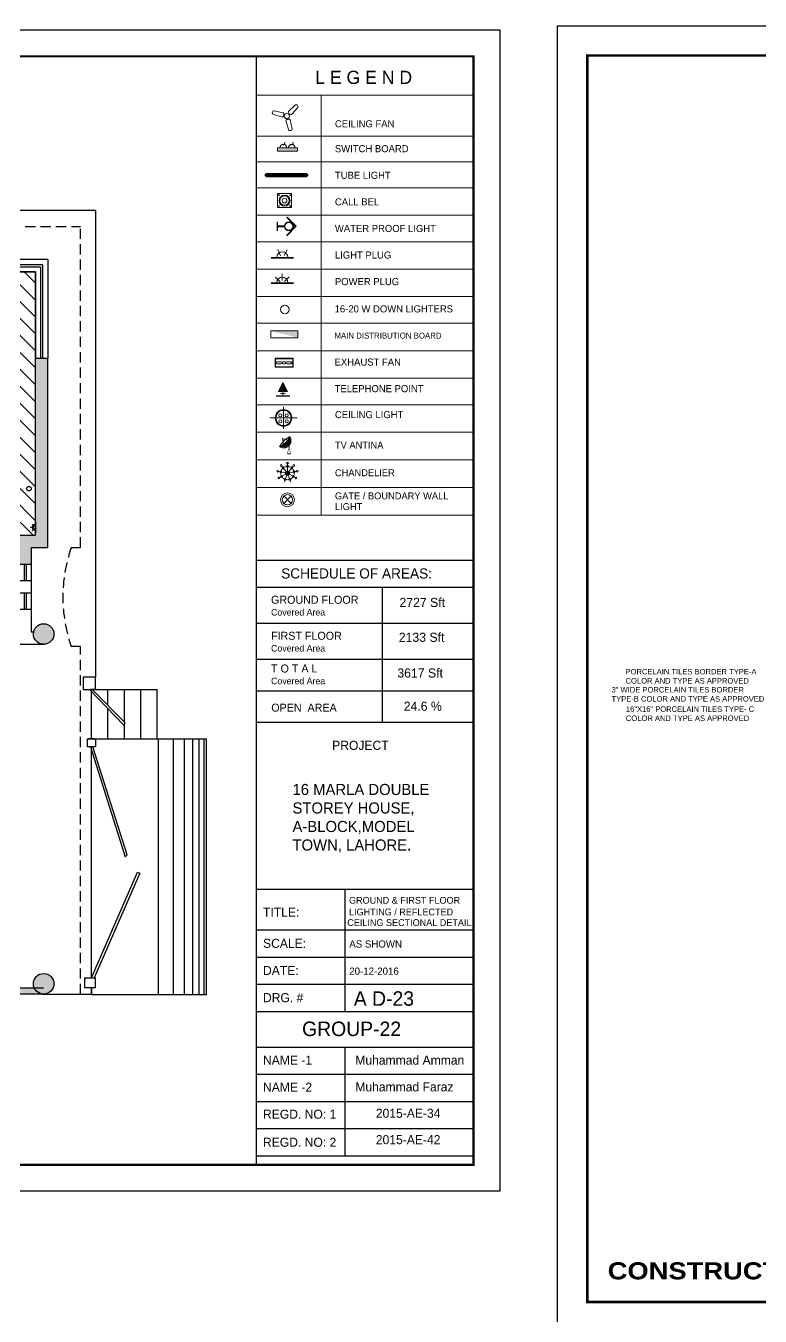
# Model space of a CAD drawing. Extents: x 10753 to 18704, y -5361 to 1140.
# Drawn here: x 13618 to 14154, y -723 to 218 of the extents above; entities that cross this region are included whole.
import ezdxf
from ezdxf.enums import TextEntityAlignment as Align

# ---------------------------------------------------------------- set-up
doc = ezdxf.new("R2010")
doc.units = 0
doc.header["$LTSCALE"] = 30
doc.header["$MEASUREMENT"] = 0
doc.linetypes.add('HIDDEN', pattern=[0.375, 0.25, -0.125])
doc.layers.get('0').update_dxf_attribs({"linetype": 'CONTINUOUS'})
doc.layers.add('BARS', color=1, linetype='CONTINUOUS', lineweight=18)
for name, color, linetype in [('ceiling layer', 200, 'CONTINUOUS'), ('CEILING SECTION', 33, 'CONTINUOUS'), ('DIM', 6, 'CONTINUOUS'), ('DW', 60, 'CONTINUOUS'), ('ID-TXT', 3, 'CONTINUOUS'), ('SEAL', 1, 'CONTINUOUS'), ('SWITCHES', 3, 'CONTINUOUS'), ('TEXT', 13, 'CONTINUOUS'), ('WALL', 2, 'CONTINUOUS'), ('Walls Hatch', 51, 'CONTINUOUS'), ('WINDOW', 5, 'CONTINUOUS'), ('WL', 9, 'CONTINUOUS')]:
    doc.layers.add(name, color=color, linetype=linetype)
doc.styles.add('EE', font='eurr____.ttf')
doc.styles.add('ROMAND', font='stylu.ttf', dxfattribs={"height": 2})
doc.styles.add('SEAL TEXT', font='stylu.ttf', dxfattribs={"height": 6})
doc.styles.add('SMALL-DIM', font='stylu.ttf', dxfattribs={"height": 2})
doc.styles.add('STYLE3', font='ariblk.ttf', dxfattribs={"height": 1})
doc.styles.add('Work Dim', font='stylu.ttf', dxfattribs={"height": 4})

# ---------------------------------------------------------------- blocks, each defined once
blk = doc.blocks.new('WINDOW')
for p, q in [((12, 0), (0, 0)), ((12, -3.75), (0, -3.75)), ((12, -5.25), (0, -5.25)), ((12, -9), (0, -9))]:
    blk.add_line(p, q)
blk = doc.blocks.new('3P')
for p, q in [((-0.13, -1.99), (-0.13, 1.96)), ((0, -2), (0, 2)), ((0.17, 0.4), (1.02, 1.24)), ((0.44, 0.05), (1.61, 0.05)), ((0.22, -0.39), (1.05, -1.22))]:
    blk.add_line(p, q)
blk.add_arc((0, 0), 1, 270, 90)
blk = doc.blocks.new('TL')
for p, q in [((-6, 0), (6, 0)), ((-6, 0), (6, 0)), ((-6, -0.2), (6, -0.2)), ((-6, -0.4), (6, -0.4)), ((-6, -0.6), (6, -0.6)), ((-6, -0.8), (6, -0.8)), ((-6, -1), (6, -1))]:
    blk.add_line(p, q)
at = {"const_width": 0.5}
for points in [[(-6.25, -0.47, 1), (-5.75, -0.47, 1)], [(5.72, -0.51, 1), (6.22, -0.51, 1)]]:
    blk.add_lwpolyline(points, format="xyb", close=True, dxfattribs=at)
blk = doc.blocks.new('EF')
for p, q in [((-2, 4), (-2, -4)), ((2, 4), (-2, 4)), ((-1.8, -3.78), (-1.8, 3.86)), ((1.8, 3.82), (-1.8, 3.82)), ((1.8, -3.78), (1.8, 3.82)), ((2, -4), (2, 4)), ((-2, -4), (2, -4)), ((-1.8, -3.78), (1.8, -3.78))]:
    blk.add_line(p, q)
for points in [[(-0.54, 2.12, 0.034314), (-0.49, 1.5, 0.046169), (-0.39, 1.06, 0.089204), (-0.19, 0.69, 0.22708), (-0.04, 0.62, 0.22708), (0.12, 0.69, 0.089204), (0.32, 1.06, 0.046169), (0.42, 1.5, 0.034314), (0.46, 2.12, 0.034314), (0.42, 2.73, 0.046169), (0.32, 3.18, 0.089204), (0.12, 3.55, 0.22708), (-0.04, 3.62, 0.22708), (-0.19, 3.55, 0.089204), (-0.39, 3.18, 0.046169), (-0.49, 2.73, 0.034314)], [(-0.54, -2.12, -0.034314), (-0.49, -1.5, -0.046169), (-0.39, -1.06, -0.089204), (-0.19, -0.69, -0.22708), (-0.04, -0.62, -0.22708), (0.12, -0.69, -0.089204), (0.32, -1.06, -0.046169), (0.42, -1.5, -0.034314), (0.46, -2.12, -0.034314), (0.42, -2.73, -0.046169), (0.32, -3.18, -0.089204), (0.12, -3.55, -0.22708), (-0.04, -3.62, -0.22708), (-0.19, -3.55, -0.089204), (-0.39, -3.18, -0.046169), (-0.49, -2.73, -0.034314)]]:
    blk.add_lwpolyline(points, format="xyb", close=True)
blk.add_circle((0, 0), 0.63)
blk = doc.blocks.new('TP')
for p, q in [((-0.2, -3.03), (-0.2, 2.99)), ((0, 3), (0, -3)), ((0, 0), (0, 3)), ((2, 0), (0, 0)), ((1, 1), (1, -1)), ((1, 0), (1, 1)), ((2, 2), (2, 1)), ((6, 0), (2, 2)), ((2, 1), (2, -2)), ((2, -2), (6, 0))]:
    blk.add_line(p, q)
blk.add_solid([(2, -2), (6, 0), (2, 2)])
blk = doc.blocks.new('CL')
for p, q in [((-5, 0), (5, 0)), ((0, -4), (0, 4))]:
    blk.add_line(p, q)
for centre, radius in [((0, 0), 3), ((0, 0), 2.76), ((-1.16, 0.95), 0.56), ((1.16, 0.95), 0.56), ((-1.16, -1.2), 0.56), ((1.16, -1.2), 0.56)]:
    blk.add_circle(centre, radius)
blk = doc.blocks.new('mdb')
for p, q in [((0, 12), (0, 0)), ((3, 12), (0, 12)), ((3, 0), (3, 12)), ((0, 0), (3, 0))]:
    blk.add_line(p, q)
blk.add_solid([(0, 0), (3, 0), (3, 12)])
blk = doc.blocks.new('2P')
for p, q in [((-0.13, -1.99), (-0.13, 1.96)), ((0, -2), (0, 2)), ((0.3, 0.31), (1.4, 0.79)), ((0.31, -0.31), (1.34, -0.88))]:
    blk.add_line(p, q)
blk.add_arc((0, 0), 1, 270, 90)
blk = doc.blocks.new('WL')
for p, q in [((-0.13, 2), (-0.13, -2)), ((0, 2), (0, -2)), ((0, 0), (0, 2)), ((3, 0), (0, 0)), ((0.02, 0.18), (3, 0.18)), ((1, 0), (3, 0)), ((0.02, -0.18), (3, -0.18))]:
    blk.add_line(p, q)
for radius in [2, 1.75]:
    blk.add_circle((5, 0), radius)
blk = doc.blocks.new('WPL')
for p, q in [((8, 0), (4, 4)), ((4, -4), (8, 0)), ((8.23, 0), (4.23, 4)), ((4.23, -4), (8.23, 0))]:
    blk.add_line(p, q)
blk.add_blockref('WL', (0, 0))
blk = doc.blocks.new('CB')
for p, q in [((-2.56, -2.56), (-2.56, 2.56)), ((-2.56, 2.56), (2.56, 2.56)), ((2.56, -2.56), (2.56, 2.56)), ((-2.56, -2.56), (2.56, -2.56))]:
    blk.add_line(p, q)
for centre, radius in [((-1.97, 2), 0.146), ((0, 0), 2), ((0, 0), 1.69), ((0, 0), 0.853), ((1.97, 2), 0.146), ((-1.97, -2), 0.146), ((1.97, -2), 0.146)]:
    blk.add_circle(centre, radius)
blk = doc.blocks.new('SB')
for p, q in [((0, 6), (1, 6)), ((0, 0), (0, 6)), ((1, 6), (1, 0)), ((1.79, 4.2), (2.63, 3.67)), ((1, 0), (0, 0)), ((1.79, 1.73), (2.63, 1.2))]:
    blk.add_line(p, q)
for centre in [(1, 4.22), (1, 1.75)]:
    blk.add_arc(centre, 1, 270, 90)
blk.add_solid([(0, 0), (1, 0), (0, 6), (1, 6)])
blk = doc.blocks.new('11PFAN01')
at = {"color": 0, "linetype": 'ByBlock'}
for p, q in [((-5.9, 16), (-6.1, 15.1)), ((-6.1, 15.1), (-3.7, 4.2)), ((-5.5, 16.4), (-5.9, 16)), ((-4.5, 16.8), (-5.5, 16.4)), ((-3.5, 16.8), (-4.5, 16.8)), ((-2.7, 16.7), (-3.5, 16.8)), ((-2.2, 16.2), (-2.7, 16.7)), ((1.1, 5.5), (-2.2, 16.2)), ((-3.7, 4.2), (-3, 3.6)), ((-3, 3.6), (-2.3, 3.5)), ((-2.3, 3.5), (-1.4, 3.6)), ((-1.4, 3.6), (-1.1, 2.7)), ((-0.6, 3.8), (-0.1, 4.1)), ((-0.4, 2.9), (-0.6, 3.8)), ((-0.1, 4.1), (0.7, 4.7)), ((0.7, 4.7), (1.1, 5.5)), ((4.2, 0.3), (3.8, -0.6)), ((4.6, 0.8), (4.2, 0.3)), ((5.5, 1.1), (4.6, 0.8)), ((16.2, -2.3), (5.5, 1.1)), ((-12.9, -10), (-13.1, -10.7)), ((-13.1, -10.7), (-12.8, -11.4)), ((-5.3, -1.8), (-12.9, -10)), ((-12.8, -11.4), (-12.3, -12.3)), ((-12.3, -12.3), (-11.4, -12.9)), ((-11.4, -12.9), (-10.9, -13.1)), ((-10.9, -13.1), (-10, -12.9)), ((-10, -12.9), (-1.8, -5.3)), ((-4.4, -1.7), (-5.3, -1.8)), ((-3.5, -2.1), (-4.4, -1.7)), ((-3, -2.5), (-3.5, -2.1)), ((-2.3, -1.8), (-3, -2.5)), ((-2.4, -3), (-1.8, -2.3)), ((-1.8, -3.8), (-2.4, -3)), ((-1.6, -4.4), (-1.8, -3.8)), ((-1.8, -5.3), (-1.6, -4.4)), ((2.7, -1.1), (3.6, -1.4)), ((3.8, -0.6), (2.9, -0.4)), ((3.6, -1.4), (3.6, -2)), ((3.6, -2), (3.7, -3)), ((3.7, -3), (4.2, -3.7)), ((4.2, -3.7), (15.1, -6.2)), ((15.1, -6.2), (15.8, -6)), ((15.8, -6), (16.3, -5.4)), ((16.8, -2.9), (16.2, -2.3)), ((16.3, -5.4), (16.8, -4.5)), ((16.9, -3.5), (16.8, -2.9)), ((16.8, -4.5), (16.9, -3.5))]:
    blk.add_line(p, q, dxfattribs=at)
blk.add_circle((0, 0), 3, dxfattribs=at)
blk = doc.blocks.new('DISH')
for p, q in [((-0.51, 3.15), (4.23, 1.64)), ((0.33, -2.03), (-0.51, 3.15))]:
    blk.add_line(p, q)
at = {"const_width": 0.25}
blk.add_lwpolyline([(-2.08, -1.29, 0.835288), (3.55, 4.21, 0.835288)], format="xyb", dxfattribs=at)
blk.add_lwpolyline([(-0.64, 3.15, 1), (-0.39, 3.15, 1)], format="xyb", close=True, dxfattribs=at)
for points in [[(3.04, -0.89), (2.22, -5.15)], [(3.04, -0.89), (3.85, -5.15)]]:
    blk.add_lwpolyline(points, dxfattribs=at)
blk.add_lwpolyline([(3.85, -5.15), (2.22, -5.15)])
for centre, radius, start, end in [((9.18, -7.17), 12.7, 116.30871, 152.407), ((-7.71, 10.1), 12.7, 296.30871, 332.407), ((-7.22, 9.7), 12.7, 296.30871, 331.13037), ((-6.67, 9.34), 12.7, 297.78007, 328.55585), ((2.61, 4.15), 4.7, 238.78138, 275.80889), ((-6.24, 8.85), 12.7, 301.14261, 325.46126), ((-8.95, -13.51), 17.71, 46.4989, 55.14097), ((-0.01, -0.3), 3.11, 349.07872, 47.67906), ((-4.33, 0.79), 7.55, 347.16665, 17.55679), ((-6.15, 2.62), 9.83, 339.10842, 9.35046), ((1.07, 3.01), 4.15, 241.46098, 300.11858)]:
    blk.add_arc(centre, radius, start, end)
blk = doc.blocks.new('GL')
for p, q in [((-2, 2), (2, -2)), ((-2, -2), (2, 2))]:
    blk.add_line(p, q)
for radius in [4, 3]:
    blk.add_circle((0, 0), radius)

msp = doc.modelspace()

# ---------------------------------------------------------------- hatches: boundary and pattern name
at = {"layer": 'BARS', "ltscale": 8}
h = msp.add_hatch(color=256, dxfattribs=at)
h.paths.add_polyline_path([(13814.34138, -102.62545, 1), (13813.06086, -102.62545, 1)])
h.paths.add_polyline_path([(13815.51272, -106.87221, 1), (13816.79324, -106.87221, 1)])
h.paths.add_polyline_path([(13814.6612, -111.70144, 1), (13815.94172, -111.70144, 1)])
h.paths.add_polyline_path([(13812.18524, -114.8535, 1), (13810.90472, -114.8535, 1)])
h.paths.add_polyline_path([(13805.12538, -102.62545, 1), (13803.84486, -102.62545, 1)])
h.paths.add_polyline_path([(13801.39299, -106.87221, 1), (13802.67351, -106.87221, 1)])
h.paths.add_polyline_path([(13802.24452, -111.70144, 1), (13803.52503, -111.70144, 1)])
h.paths.add_polyline_path([(13806.00099, -114.8535, 1), (13807.28151, -114.8535, 1)])
h = msp.add_hatch(color=256, dxfattribs=at)
h.paths.add_polyline_path([(13808.45286, -100.94828, 1), (13809.73338, -100.94828, 1)])
h.paths.add_polyline_path([(13808.3553, -103.22217, 1), (13809.83094, -103.22217, 1)])
h.paths.add_polyline_path([(13807.50068, -108.11705, 1), (13810.68555, -108.11705, 1)])
h = msp.add_hatch(color=256, dxfattribs=at)
h.paths.add_polyline_path([(13812.97731, -104.36736, 1), (13811.50166, -104.36736, 1)])
h.paths.add_polyline_path([(13814.65145, -107.26706, 1), (13813.17581, -107.26706, 1)])
h.paths.add_polyline_path([(13814.07003, -110.56449, 1), (13812.59439, -110.56449, 1)])
h.paths.add_polyline_path([(13811.50509, -112.71673, 1), (13810.02944, -112.71673, 1)])
h.paths.add_polyline_path([(13808.15679, -112.71673, 1), (13806.68115, -112.71673, 1)])
h.paths.add_polyline_path([(13805.59185, -110.56449, 1), (13804.11621, -110.56449, 1)])
h.paths.add_polyline_path([(13805.01042, -107.26706, 1), (13803.53478, -107.26706, 1)])
h.paths.add_polyline_path([(13806.68457, -104.36736, 1), (13805.20893, -104.36736, 1)])
at = {"layer": 'ceiling layer'}
h = msp.add_hatch(dxfattribs=at)
h.set_pattern_fill('ANSI31', color=200, scale=70, angle=90)
h.set_pattern_definition([(135, (-10819.597, 295.757), (-6.1871843, -6.1871843), [])])
h.paths.add_polyline_path([(13458.77601, -110.34204), (13462.77689, -106.34116)], flags=16)
h.paths.add_polyline_path([(13459.59491, -103.15918), (13462.77689, -106.34116)], flags=16)
h.paths.add_polyline_path([(13453.93805, -103.15918), (13459.59491, -103.15918)], flags=16)
h.paths.add_polyline_path([(13430.61815, -83.34557), (13435.19972, -78.76399)], flags=16)
h.paths.add_polyline_path([(13438.3817, -81.94598), (13435.19972, -78.76399)], flags=16)
h.paths.add_polyline_path([(13438.3817, -81.94598), (13438.3817, -87.60283)], flags=16)
edge = h.paths.add_edge_path(flags=16)
edge.add_line((13403.30219, 20.51836), (13403.30219, -53.58219))
edge.add_arc((13381.85419, -162.19367), 110.70894, 48.73356841, 78.82926428, ccw=False)
edge.add_line((13454.87353, -78.97922), (13462.37018, -86.13547))
edge.add_arc((13381.38983, -162.61745), 111.38811, 14.09999867, 43.36362516, ccw=False)
edge.add_line((13489.42204, -135.48164), (13607.30219, -135.48164))
edge.add_line((13607.30219, -135.48164), (13607.30219, 20.51836))
edge.add_line((13607.30219, 20.51836), (13403.30219, 20.51836))
edge = h.paths.add_edge_path()
edge.add_line((13625.30219, 38.51836), (13385.30219, 38.51836))
edge.add_line((13625.30219, -153.48164), (13625.30219, 38.51836))
edge.add_line((13474.33001, -153.48164), (13625.30219, -153.48164))
edge.add_arc((13381.38983, -162.61745), 93.38811, 5.61401297, 34.03956085)
edge.add_line((13438.3817, -87.60283), (13453.93805, -103.15918))
edge.add_arc((13381.85419, -162.19367), 92.70894, 58.26509331, 87.8701569)
edge.add_arc((13381.76651, -162.48164), 93, 58.31247473, 93.36261376)
edge.add_line((13385.30219, 38.51836), (13385.30219, -69.48164))
at = {"layer": 'DIM'}
for points in [[(13631.30219, -217.98164, 1), (13631.30219, -232.98164, 1)], [(13631.30219, -472.98164, 1), (13631.30219, -487.98164, 1)]]:
    msp.add_hatch(color=256, dxfattribs=at).paths.add_polyline_path(points)
at = {"layer": 'Walls Hatch', "linetype": 'Continuous'}
h = msp.add_hatch(color=51, dxfattribs=at)
h.dxf.hatch_style = 1
h.paths.add_polyline_path([(13634.30219, -24.48164), (13625.30219, -24.48164), (13625.30219, -153.48164), (13520.30219, -153.48164), (13520.30219, -162.48164), (13531.06369, -162.48164), (13613.30219, -162.48164), (13613.30219, -174.48164), (13622.30219, -174.48164), (13622.30219, -162.48164), (13634.30219, -162.48164)])
h.paths.add_polyline_path([(13589.30219, 47.51836), (13458.08002, 47.51836), (13458.08002, 38.51836), (13589.30219, 38.51836)])
h.paths.add_polyline_path([(13458.08002, 47.51836), (13436.30219, 47.51836), (13436.30219, 38.51836), (13458.08002, 38.51836)])
h = msp.add_hatch(color=51, dxfattribs=at)
h.dxf.hatch_style = 1
h.paths.add_polyline_path([(13624.42833, -483.48164), (13476.17606, -483.48164, -0.298216627), (13469.30219, -487.98164), (13631.30219, -487.98164, -0.298216627)])

# ---------------------------------------------------------------- linework, layer by layer
at = {"linetype": 'HIDDEN'}
for p, q in [((13505.30219, 71.51836), (13658.30219, 71.51836)), ((13658.30219, -162.48164), (13658.30219, 71.51836)), ((13651.41876, -162.48164), (13658.30219, -162.48164)), ((13658.30219, -234.48164), (13651.41876, -234.48164)), ((13658.30219, -487.98164), (13658.30219, -234.48164)), ((13631.30219, -487.98164), (13658.30219, -487.98164))]:
    msp.add_line(p, q, dxfattribs=at)
msp.add_arc((13754.30219, -198.48164), 109, 160.71451836, 199.28548164, dxfattribs=at)
at = {"layer": 'BARS', "ltscale": 8}
for p, q in [((13786.30111, 167.24689), (13944.71182, 167.24689)), ((13833.63343, 167.24689), (13833.63343, -138.7965)), ((13786.30111, 137.54907), (13944.71182, 137.54907)), ((13786.30111, 118.70238), (13944.71182, 118.70238)), ((13786.30111, 99.85569), (13944.71182, 99.85569)), ((13786.30111, 79.86677), (13944.71182, 79.86677)), ((13786.30111, 60.44897), (13944.71182, 60.44897)), ((13786.30111, 40.46005), (13944.71182, 40.46005)), ((13786.30111, 20.47113), (13944.71182, 20.47113)), ((13786.30111, 1.05333), (13944.71182, 1.05333)), ((13786.30111, -18.93559), (13944.71182, -18.93559)), ((13786.30111, -38.9245), (13944.71182, -38.9245)), ((13786.30111, -58.34231), (13944.71182, -58.34231)), ((13786.30111, -78.33123), (13944.71182, -78.33123)), ((13944.71182, -98.48632), (13786.30111, -98.48632)), ((13804.89667, -103.11592), (13805.47249, -103.80215)), ((13809.09312, -101.58854), (13809.09312, -102.48435)), ((13813.28957, -103.11592), (13812.71375, -103.80215)), ((13802.66378, -106.98339), (13803.54599, -107.13894)), ((13803.43926, -111.38131), (13804.21505, -110.9334)), ((13804.99921, -107.39519), (13807.52487, -107.84053)), ((13805.493, -110.19558), (13807.71403, -108.91327)), ((13806.42101, -104.93256), (13808.06952, -106.89718)), ((13807.67132, -112.02341), (13808.54847, -109.61345)), ((13809.09312, -103.95999), (13809.09312, -106.52462)), ((13810.51491, -112.02341), (13809.63776, -109.61345)), ((13811.76522, -104.93256), (13810.11671, -106.89718)), ((13812.69324, -110.19558), (13810.47221, -108.91327)), ((13813.18702, -107.39519), (13810.66136, -107.84053)), ((13814.74698, -111.38131), (13813.97118, -110.9334)), ((13815.52245, -106.98339), (13814.64025, -107.13894)), ((13944.71182, -118.64141), (13786.30111, -118.64141)), ((13806.86023, -114.25185), (13807.16662, -113.41006)), ((13811.326, -114.25185), (13811.01961, -113.41006)), ((13944.71182, -138.7965), (13786.30111, -138.7965))]:
    msp.add_line(p, q, dxfattribs=at)
for centre, radius in [((13807.13627, 11.07296), 3.15719), ((13804.48512, -102.62545), 0.64026), ((13809.09312, -103.22217), 0.73782), ((13809.09312, -100.94828), 0.64026), ((13813.70112, -102.62545), 0.64026), ((13802.03325, -106.87221), 0.64026), ((13802.88478, -111.70144), 0.64026), ((13804.2726, -107.26706), 0.73782), ((13804.85403, -110.56449), 0.73782), ((13805.94675, -104.36736), 0.73782), ((13807.41897, -112.71673), 0.73782), ((13809.09312, -108.11705), 1.59244), ((13810.76726, -112.71673), 0.73782), ((13812.23949, -104.36736), 0.73782), ((13813.33221, -110.56449), 0.73782), ((13813.91363, -107.26706), 0.73782), ((13815.30146, -111.70144), 0.64026), ((13816.15298, -106.87221), 0.64026)]:
    msp.add_circle(centre, radius, dxfattribs=at)
for start, end in [(98.64458028, 121.35541972), (58.64458028, 81.35541972), (178.64458028, 201.35541972), (138.64458028, 161.35541972), (218.64458028, 241.35541972), (298.64458028, 321.35541972), (18.64458028, 41.35541972), (338.64458028, 1.35541972), (258.64458028, 281.35541972)]:
    msp.add_arc((13809.09312, -108.11705), 4.89488, start, end, dxfattribs=at)
at = {"layer": 'ceiling layer', "color": 161}
for p, q in [((13625.30219, 38.51836), (13385.30219, 38.51836)), ((13625.30219, -153.48164), (13625.30219, 38.51836)), ((13474.33001, -153.48164), (13625.30219, -153.48164)), ((13624.42833, -483.48164), (13631.30219, -483.48164))]:
    msp.add_line(p, q, dxfattribs=at)
at = {"layer": 'CEILING SECTION', "color": 1}
for p, q in [((13660.20029, -257.04559), (13660.20029, -266.04559)), ((13669.20029, -257.04559), (13660.20029, -257.04559)), ((13669.20029, -266.04559), (13669.20029, -257.04559)), ((13669.20029, -266.04559), (13669.20029, -257.19573)), ((13660.20029, -266.04559), (13669.20029, -266.04559)), ((13664.70029, -266.04559), (13689.7847, -291.86752)), ((13690.75766, -290.12014), (13666.70102, -266.04559)), ((13689.7847, -291.86752), (13690.75766, -290.12014)), ((13663.20029, -307.77157), (13663.20029, -301.77157)), ((13663.20029, -301.77157), (13669.20029, -301.77157)), ((13666.20029, -307.77157), (13663.20029, -307.77157)), ((13665.44542, -307.77157), (13690.73421, -387.87448)), ((13669.20029, -307.77157), (13666.20029, -307.77157)), ((13692.21433, -386.5294), (13667.2644, -307.77157)), ((13669.20029, -301.77157), (13669.20029, -307.77157)), ((13690.73421, -387.87448), (13692.21433, -386.5294)), ((13666.17737, -476.06384), (13699.73403, -399.05766)), ((13701.56751, -399.85663), (13668.20029, -476.06384)), ((13699.73403, -399.05766), (13701.56751, -399.85663)), ((13661.20029, -476.06384), (13661.20029, -483.06384)), ((13661.20029, -476.06384), (13669.20029, -476.06384)), ((13669.20029, -483.06384), (13669.20029, -476.06384)), ((13661.20029, -483.06384), (13668.20029, -483.06384)), ((13668.20029, -483.06384), (13669.20029, -483.06384))]:
    msp.add_line(p, q, dxfattribs=at)
at = {"layer": 'CEILING SECTION'}
for p, q in [((13669.20029, -266.04559), (13665.52221, -266.04559)), ((13668.44542, -301.77157), (13663.71808, -301.77157)), ((13668.44542, -307.77157), (13663.95516, -307.77157))]:
    msp.add_line(p, q, dxfattribs=at)
at = {"layer": 'CEILING SECTION', "color": 8}
for p, q in [((13666.20029, -301.77157), (13666.20029, -265.89545)), ((13666.43286, -265.89545), (13714.20029, -265.89545)), ((13678.20029, -277.55342), (13678.20029, -265.89545)), ((13690.20029, -289.56235), (13690.20029, -265.89545)), ((13702.20029, -301.77157), (13702.20029, -265.89545)), ((13714.20029, -301.77157), (13714.20029, -265.89545)), ((13678.20029, -301.77157), (13678.20029, -279.94251)), ((13690.20029, -301.77157), (13690.20029, -291.12116)), ((13666.17737, -475.91369), (13666.17737, -307.77157)), ((13668.82285, -301.77157), (13750.17737, -301.77157)), ((13715.17737, -488.16807), (13715.17737, -301.77157)), ((13726.01358, -488.16807), (13726.01358, -301.77157)), ((13734.0553, -488.16807), (13734.0553, -301.77157)), ((13740.17737, -488.16807), (13740.17737, -301.77157)), ((13744.7325, -488.16807), (13744.7325, -301.77157)), ((13748.30661, -488.16807), (13748.30661, -301.77157)), ((13750.17737, -488.16807), (13750.17737, -301.77157)), ((13666.20029, -488.16807), (13750.17737, -488.16807))]:
    msp.add_line(p, q, dxfattribs=at)
at = {"layer": 'DW', "color": 2}
msp.add_circle((13620.56923, -119.47826), 1.65593, dxfattribs=at)
at = {"layer": 'SEAL', "color": 1}
for p, q in [((13786.30111, 195.6383), (13786.30111, -612.48588)), ((13944.71182, -171.77683), (13786.30111, -171.77683)), ((13944.71182, -191.45632), (13786.30111, -191.45632)), ((13878.16934, -191.45632), (13878.16934, -290.09366)), ((13944.71182, -217.70967), (13786.30111, -217.70967)), ((13944.71182, -243.96301), (13786.30111, -243.96301)), ((13944.71182, -267.02834), (13786.30111, -267.02834)), ((13935.17966, -267.02834), (13793.40586, -267.02834)), ((13944.71182, -290.09366), (13786.30111, -290.09366)), ((13944.71182, -411.73325), (13786.30111, -411.73325)), ((13850.90961, -411.73325), (13850.90961, -500.82871)), ((13944.71182, -441.43526), (13786.30111, -441.43526)), ((13944.71182, -461.2366), (13786.30111, -461.2366)), ((13944.71182, -481.03793), (13786.30111, -481.03793)), ((13944.71182, -500.82871), (13786.30111, -500.82871)), ((13944.71182, -500.82871), (13786.30111, -500.82871)), ((13944.71182, -526.83169), (13786.30111, -526.83169)), ((13850.90961, -526.83169), (13850.90961, -606.03705)), ((13944.71182, -546.63303), (13786.30111, -546.63303)), ((13944.71182, -566.43437), (13786.30111, -566.43437)), ((13944.71182, -586.23571), (13786.30111, -586.23571)), ((13944.71182, -606.03705), (13786.30111, -606.03705))]:
    msp.add_line(p, q, dxfattribs=at)
for points in [[(15424.14671, 217.92775), (15424.14671, -734.14253), (14006.06843, -734.14253), (14006.06843, 217.92775)], [(13963.95287, 214.87935), (13963.95287, -631.72694), (12702.95985, -631.72694), (12702.95985, 214.87935)]]:
    msp.add_lwpolyline(points, close=True, dxfattribs=at)
at = {"layer": 'WALL'}
for p, q in [((13625.30219, -153.48164), (13625.30219, -24.48164)), ((13625.30219, -24.48164), (13634.30219, -24.48164)), ((13634.30219, -162.48164), (13634.30219, -24.48164)), ((13520.30219, -153.48164), (13625.30219, -153.48164)), ((13622.30219, -162.48164), (13622.30219, -174.48164)), ((13622.30219, -162.48164), (13634.30219, -162.48164)), ((13613.30219, -174.48164), (13622.30219, -174.48164)), ((13613.30219, -186.48164), (13622.30219, -186.48164)), ((13622.30219, -186.48164), (13622.30219, -195.48164)), ((13613.30219, -195.48164), (13622.30219, -195.48164)), ((13613.30219, -207.48164), (13622.30219, -207.48164)), ((13622.30219, -207.48164), (13622.30219, -223.98164)), ((13622.30219, -223.98164), (13624.67334, -223.98164)), ((13589.3613, -232.98164), (13631.30219, -232.98164)), ((13631.30219, -487.98164), (13469.30219, -487.98164)), ((13476.17606, -483.48164), (13624.42833, -483.48164))]:
    msp.add_line(p, q, dxfattribs=at)
at = {"layer": 'WALL', "const_width": 1}
for points in [[(12751.20029, 83.36822), (13669.20029, 83.36822)], [(13669.20029, 83.36822), (13669.20029, -257.04559)], [(13630.20029, -488.13178), (13666.20029, -488.13178), (13666.20029, -483.04559)]]:
    msp.add_lwpolyline(points, dxfattribs=at)
at = {"layer": 'WALL'}
for centre in [(13631.30219, -225.48164), (13631.30219, -480.48164)]:
    msp.add_circle(centre, 7.5, dxfattribs=at)
at = {"layer": 'WINDOW'}
for p, q in [((13634.30219, 47.51836), (13589.30219, 47.51836)), ((13634.30219, 47.51836), (13634.30219, -24.48164)), ((13630.55219, 43.76836), (13589.30219, 43.76836)), ((13589.30219, 42.26836), (13629.05219, 42.26836)), ((13589.30219, 38.51836), (13625.30219, 38.51836)), ((13625.30219, 38.51836), (13625.30219, -24.48164)), ((13629.05219, 42.26836), (13629.05219, -24.48164)), ((13630.55219, 43.76836), (13630.55219, -24.48164))]:
    msp.add_line(p, q, dxfattribs=at)
at = {"layer": 'WL'}
for points, const_width in [([(13944.71182, 195.6383), (13944.71182, -612.48588), (12722.2009, -612.48588), (12722.2009, 195.6383)], 1.60342), ([(15402.50875, 196.28979), (15402.50875, -712.50457), (14027.70639, -712.50457), (14027.70639, 196.28979)], 1.80316)]:
    msp.add_lwpolyline(points, close=True, dxfattribs=dict(at, const_width=const_width))

# ---------------------------------------------------------------- block references
at = {"layer": 'BARS', "ltscale": 8}
for name, p, xscale, yscale, zscale, rotation in [('11PFAN01', (13808.65664, 152.09975), 0.6285743486758406, 0.6285743486758406, 0.6285743486758406, 180), ('SB', (13816.52139, 126.56657), 2.466577582225188, 2.466577582225188, 2.466577582225188, 90), ('TL', (13808.35207, 107.89365), 2.466577582226755, 2.466577582226755, 2.466577582226755, 180), ('CB', (13806.97237, 90.50446), 2.011437915763838, 2.011437915763838, 2.011437915763838, 90), ('2P', (13805.35265, 49.09114), 4.110962637042502, 4.110962637042502, 4.110962637042502, 90), ('3P', (13805.35265, 30.55592), 4.110962637042502, 4.110962637042502, 4.110962637042502, 90), ('mdb', (13816.68513, -9.48597), 1.644385054817836, 1.644385054817836, 1.644385054817836, 90), ('EF', (13806.67491, -27.7296), 1.644385054817836, 1.644385054817836, 1.644385054817836, 90), ('TP', (13805.76594, -51.86038), 1.644385054817836, 1.644385054817836, 1.644385054817836, 90)]:
    msp.add_blockref(name, p, dxfattribs=dict(at, xscale=xscale, yscale=yscale, zscale=zscale, rotation=rotation))
for name, p, xscale, yscale, zscale in [('WPL', (13801.88658, 71.74138), 1.644385054815747, 1.644385054815747, 1.644385054815747), ('CL', (13806.20768, -67.96027), 2.011437915764361, 2.011437915764361, 2.011437915764361), ('DISH', (13806.14602, -87.22717), 1.347450049877719, 1.347450049877719, 1.347450049877719), ('GL', (13809.09312, -127.62115), 1.262876581392633, 1.262876581392633, 1.262876581392633)]:
    msp.add_blockref(name, p, dxfattribs=dict(at, xscale=xscale, yscale=yscale, zscale=zscale))
at = {"layer": 'SWITCHES', "xscale": 2, "yscale": 2, "zscale": 2, "rotation": 180.000000000001}
msp.add_blockref('3P', (13625.03557, -147.75494), dxfattribs=at)
at = {"layer": 'WINDOW', "rotation": 90.00000000000105}
for p in [(13613.30219, -186.48164), (13613.30219, -207.48164)]:
    msp.add_blockref('WINDOW', p, dxfattribs=at)

# ---------------------------------------------------------------- texts
at = {"layer": 'BARS', "ltscale": 8, "style": 'SEAL TEXT'}
for s, height, p in [('CEILING FAN', 5.1634064, (13843.70063, 143.91626)), ('SWITCH BOARD', 5.1634064, (13843.70063, 125.76687)), ('TUBE LIGHT', 5.163406, (13843.70063, 106.37885)), ('CALL BEL', 5.163406, (13843.70063, 86.99083)), ('WATER PROOF LIGHT', 5.1634064, (13843.70063, 67.61315)), ('LIGHT PLUG', 5.163406, (13843.70063, 48.23547)), ('POWER PLUG', 5.163406, (13843.70063, 28.8578)), ('16-20 W DOWN LIGHTERS', 5.1634064, (13843.48352, 8.9775)), ('MAIN DISTRIBUTION BOARD', 4.2688343, (13843.39752, -10.07999)), ('EXHAUST FAN', 5.1634064, (13843.48352, -29.7882)), ('TELEPHONE POINT', 5.1634064, (13843.48352, -49.17623)), ('CEILING LIGHT', 5.1634064, (13843.70063, -68.08232)), ('TV ANTINA', 5.060655, (13843.70842, -90.29488)), ('CHANDELIER', 5.060655, (13843.70842, -110.44998)), ('GATE / BOUNDARY WALL', 5.0606546, (13843.70842, -127.3071)), ('LIGHT', 5.060655, (13843.70842, -135.13978))]:
    msp.add_text(s, height=height, dxfattribs=at).set_placement(p)
at = {"layer": 'ID-TXT', "style": 'SMALL-DIM'}
msp.add_text('L E G E N D', height=9.6063296, dxfattribs=at).set_placement((13864.64938, 175.53943), align=Align.CENTER)
at = {"layer": 'SEAL', "color": 1}
for s, height, style, p in [('SCHEDULE OF AREAS:', 7.4384466, 'ROMAND', (13804.48966, -185.0187)), ('GROUND FLOOR', 5.8340758, 'ROMAND', (13797.13152, -203.40819)), ('2727 Sft', 6.670645, 'SEAL TEXT', (13890.75321, -205.78455)), ('Covered Area', 4.7832173, 'SEAL TEXT', (13797.13152, -212.00483)), ('FIRST FLOOR', 5.8340758, 'ROMAND', (13797.13152, -229.66154)), ('2133 Sft', 6.670645, 'SEAL TEXT', (13890.28581, -231.18823)), ('Covered Area', 4.7832173, 'SEAL TEXT', (13797.13152, -238.25817)), ('T O T A L', 5.834076, 'ROMAND', (13797.13152, -253.52386)), ('3617 Sft', 6.670645, 'SEAL TEXT', (13889.20781, -257.20825)), ('Covered Area', 4.7832173, 'SEAL TEXT', (13797.13152, -262.1205)), ('OPEN  AREA', 5.834076, 'ROMAND', (13797.30258, -282.07607)), ('24.6 %%%', 6.670645, 'SEAL TEXT', (13893.88182, -281.44124)), ('PROJECT', 6.600446, 'ROMAND', (13841.68492, -309.92757)), ('GROUND & FIRST FLOOR', 4.9353035, 'SEAL TEXT', (13853.97579, -422.07882)), ('TITLE:', 6.600446, 'ROMAND', (13791.25144, -431.53459)), ('LIGHTING / REFLECTED ', 4.9353035, 'SEAL TEXT', (13853.97579, -430.56892)), ('CEILING SECTIONAL DETAIL ', 4.9353035, 'SEAL TEXT', (13852.69591, -438.32058)), ('SCALE:', 6.600446, 'ROMAND', (13791.25144, -454.28128)), ('AS SHOWN', 5.27348, 'SEAL TEXT', (13854.18589, -454.09754)), ('DATE:', 6.600446, 'ROMAND', (13791.25144, -474.08262)), ('20-12-2016', 5.27348, 'SEAL TEXT', (13854.18589, -473.89888)), ('DRG. #', 6.600446, 'ROMAND', (13791.25144, -493.88396)), ('A D-23', 10.54696, 'SEAL TEXT', (13857.46217, -496.51091)), ('GROUP-22', 10.560714, 'Work Dim', (13819.75374, -518.58633)), ('NAME -1', 6.600446, 'ROMAND', (13791.25144, -539.43655)), ('Muhammad Amman', 6.6004463, 'ROMAND', (13858.55018, -539.43655)), ('NAME -2', 6.600446, 'ROMAND', (13791.25144, -559.14174)), ('Muhammad Faraz', 6.6004463, 'ROMAND', (13858.55018, -558.92146)), ('REGD. NO: 1', 6.6004463, 'ROMAND', (13791.25144, -578.84693)), ('2015-AE-34', 6.600446, 'ROMAND', (13873.53191, -578.16877)), ('REGD. NO: 2', 6.6004463, 'ROMAND', (13791.25144, -599.28233)), ('2015-AE-42', 6.600446, 'ROMAND', (13873.53191, -597.41606))]:
    msp.add_text(s, height=height, dxfattribs=dict(at, style=style)).set_placement(p)
at = {"layer": 'SEAL', "color": 1, "insert": (13812.75887, -334.76509), "char_height": 8.0926988, "attachment_point": 1, "style": 'ROMAND'}
msp.add_mtext_dynamic_manual_height_columns('16 MARLA DOUBLE STOREY HOUSE,^JA-BLOCK,MODEL TOWN, LAHORE.', width=126.0687878, gutter_width=45, heights=[0], dxfattribs=at)
at = {"layer": 'TEXT', "color": 4, "insert": (14055.61682, -250.93311), "char_height": 4, "attachment_point": 1, "style": 'EE'}
msp.add_mtext_dynamic_manual_height_columns('PORCELAIN TILES BORDER TYPE-A\\PCOLOR AND TYPE AS APPROVED', width=99.5300569, gutter_width=45, heights=[0], dxfattribs=at)
at = {"layer": 'TEXT', "char_height": 4, "attachment_point": 1, "style": 'EE'}
for s, width, insert in [('{\\C4;3" WIDE PORCELAIN TILES BORDER\\PTYPE-B COLOR AND TYPE AS APPROVED}', 117.6894946, (14045.38583, -264.09674)), ('{\\C4;16"X16" PORCELAIN TILES TYPE- C\\PCOLOR AND TYPE AS APPROVED}', 105.3543532, (14055.83618, -278.22114))]:
    msp.add_mtext_dynamic_manual_height_columns(s, width=width, gutter_width=45, heights=[0], dxfattribs=dict(at, insert=insert))
at = {"layer": 'WALL', "color": 1, "style": 'STYLE3'}
msp.add_text('CONSTRUCTION DRAWINGS', height=12.4676175, dxfattribs=at).set_placement((14180.9835, -695.97217), align=Align.CENTER)

doc.saveas('drawing.dxf')
